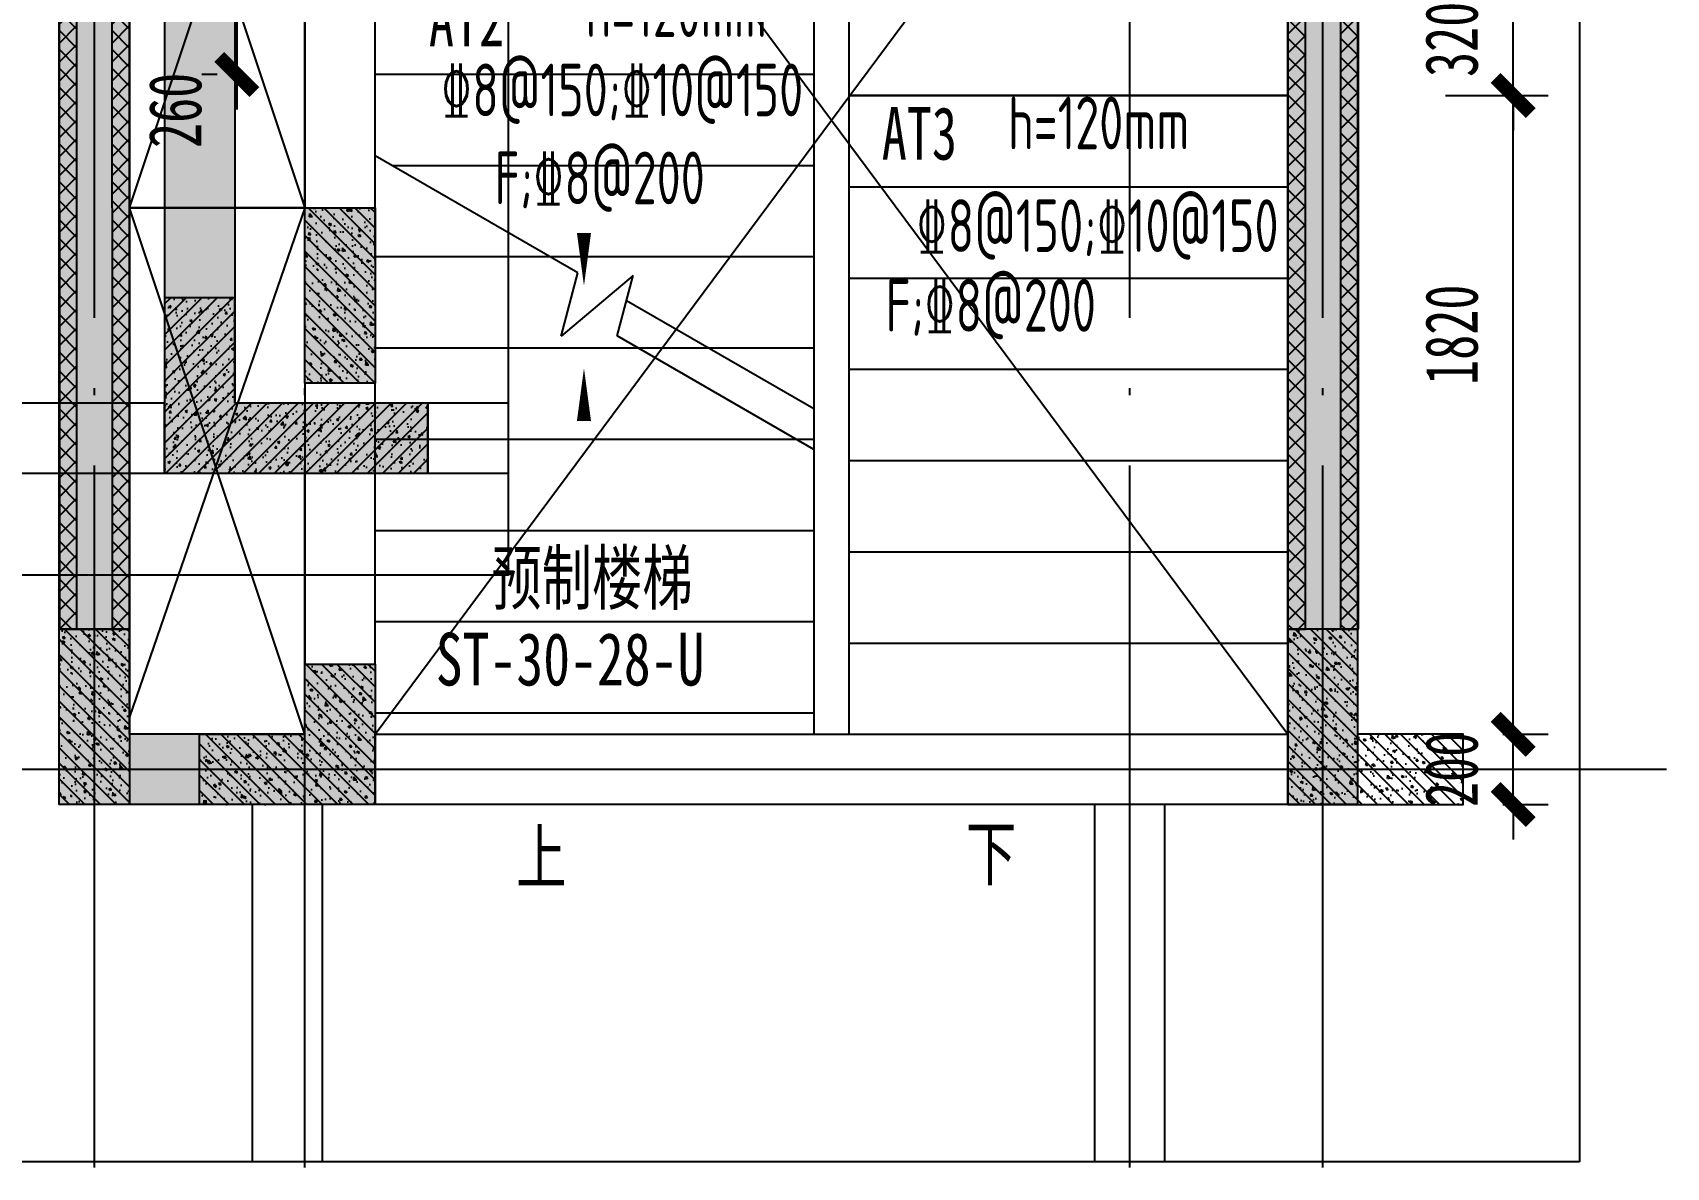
# Model space of a CAD drawing. Extents: x 1045983 to 1134482, y -686883 to -657183.
# Drawn here: x 1077030 to 1081685, y -681363 to -678130 of the extents above; entities that cross this region are included whole.
import ezdxf
from ezdxf.enums import TextEntityAlignment as Align
from ezdxf.xclip import XClip

# ---------------------------------------------------------------- set-up
doc = ezdxf.new("R2010")
doc.units = 0
doc.header["$LTSCALE"] = 1000
doc.header["$MEASUREMENT"] = 0
doc.header["$XCLIPFRAME"] = 2
for name, pattern in [('125-核心筒-标准层$0$CONTINOUS', [0]), ('160-核心筒-标准层$0$CONTINOUS', [0]), ('DOTE', [2.42, 2, -0.2, 0.02, -0.2])]:
    doc.linetypes.add(name, pattern=pattern)
doc.layers.get('0').update_dxf_attribs({"linetype": 'CONTINUOUS'})
doc.layers.get('Defpoints').update_dxf_attribs({"linetype": 'CONTINUOUS'})
for name, color, linetype in [('125-核心筒-标准层$0$S-SLAB-HOLE', 5, 'CONTINUOUS'), ('125-核心筒-标准层$0$S-WALL', 40, 'CONTINUOUS'), ('125-核心筒-标准层$0$S-WALL-BEAM', 120, 'CONTINUOUS'), ('125-核心筒-标准层$0$S-WALL-COLU', 252, '125-核心筒-标准层$0$CONTINOUS'), ('125-核心筒-标准层$0$S-WALL-COLU-HATC', 16, 'CONTINUOUS'), ('125-核心筒-标准层$0$S-WALL-HATC', 253, 'CONTINUOUS'), ('160-核心筒-1F$0$A-FLOR-STRS', 51, 'CONTINUOUS'), ('160-核心筒-标准层$0$S-WALL', 40, 'CONTINUOUS'), ('160-核心筒-标准层$0$S-WALL-BEAM', 120, 'CONTINUOUS'), ('160-核心筒-标准层$0$S-WALL-COLU', 252, '160-核心筒-标准层$0$CONTINOUS'), ('160-核心筒-标准层$0$S-WALL-COLU-HATC', 16, 'CONTINUOUS'), ('160-核心筒-标准层$0$S-WALL-HATC', 253, 'CONTINUOUS'), ('A-ANNO-DIMS', 3, 'CONTINUOUS'), ('S-ANNO-DOTE', 230, 'CONTINUOUS'), ('S-ANNO-THIN', 3, 'CONTINUOUS'), ('S-DETL-TEXT', 7, 'CONTINUOUS'), ('S-DIMS', 3, 'CONTINUOUS'), ('S-PC-BEAM-TL', 4, 'CONTINUOUS'), ('S-PC-FQ-WYQ', 4, 'CONTINUOUS'), ('S-WALL-BEAM', 120, 'CONTINUOUS'), ('S_A平-楼梯', 51, 'CONTINUOUS'), ('TEXT', 7, 'CONTINUOUS')]:
    doc.layers.add(name, color=color, linetype=linetype)
doc.layers.add('A标-符号图例', color=3, linetype='CONTINUOUS', lineweight=15)
doc.styles.add('-楷体_GB2312', font='')
doc.styles.add('TSSD_Label', font='tssdeng.shx', dxfattribs={"width": 0.7, "bigfont": 'hztxt.shx'})
doc.styles.add('宋体', font='', dxfattribs={"width": 0.8})
doc.styles.add('楷体GB312', font='', dxfattribs={"width": 0.7})
doc.styles.get('-楷体_GB2312').set_extended_font_data('楷体_GB2312')
doc.styles.get('宋体').set_extended_font_data('SimSun')
doc.styles.get('楷体GB312').set_extended_font_data('楷体_GB2312')
doc.dimstyles.new('TSSD_50_50', dxfattribs={"dimtxt": 150, "dimasz": 100, "dimexe": 100, "dimexo": 250, "dimgap": 100, "dimtad": 1, "dimdec": 0, "dimzin": 0, "dimdsep": 46, "dimtxsty": '楷体GB312', "dimblk": 'ARCHTICK', "dimcen": 0, "dimdle": 100, "dimclrt": 7, "dimadec": 0, "dimazin": 0, "dimtfac": 1, "dimtdec": 0, "dimtix": 1, "dimtmove": 2, "dimatfit": 3, "dimldrblk": 'ARCHTICK', "dimfxl": 1, "dimtolj": 1, "dimtzin": 0, "dimarcsym": 0})

# ---------------------------------------------------------------- blocks, each defined once
blk = doc.blocks.new('3#轴线')
at = {"layer": 'S-ANNO-DOTE', "linetype": 'DOTE'}
for p, q in [((1037340.9, -618836.3), (1037340.9, -609913.2)), ((1037940.9, -618836.3), (1037940.9, -609913.2)), ((1040290.9, -618836.3), (1040290.9, -609913.2)), ((1040840.9, -618836.3), (1040840.9, -609913.2))]:
    blk.add_line(p, q, dxfattribs=at)
at = {"layer": 'S-ANNO-DOTE'}
blk.add_line((1041819.7, -617702.6), (1035563.3, -617702.6), dxfattribs=at)
blk = doc.blocks.new('125-核心筒-标准层')
at = {"layer": '125-核心筒-标准层$0$S-WALL-COLU-HATC'}
h = blk.add_hatch(dxfattribs=at)
h.set_pattern_fill('AR-CONC', color=256, scale=10)
h.set_pattern_definition([(50, (13387.076, -232307.834), (71.726018, -6.275213), [7.5, -82.5]), (355, (13387.076, -232307.83), (-13.875133, 75.219213), [6, -66]), (100.4514, (13393.05, -232308.36), (57.850938, 68.943954), [6.37402, -70.114211]), (46.1842, (13387.08, -232287.83), (106.724105, -16.5519), [11.25, -123.75]), (96.6356, (13395.97, -232289.21), (93.46627, 97.411787), [9.56103, -105.1713]), (351.1842, (13387.08, -232287.83), (93.466195, 97.41186), [9, -99]), (21, (13397.076, -232292.834), (59.690705, -40.261889), [7.5, -82.5]), (326, (13397.076, -232292.83), (24.331533, 72.515005), [6, -66]), (71.4514, (13402.05, -232296.19), (84.022263, 32.25305), [6.37402, -70.114211]), (37.5, (13387.076, -232307.834), (1.2159855, 33.2893854), [0, -65.2, 0, -67, 0, -66.25]), (7.5, (13387.076, -232307.834), (26.306954, 39.441171), [0, -38.2, 0, -63.7, 0, -25.25]), (327.5, (13364.776, -232307.834), (53.3822436, -2.2554872), [0, -25, 0, -78, 0, -103.5]), (317.5, (13354.776, -232307.834), (58.318617, 10.010498), [0, -32.5, 0, -51.8, 0, -73.5])])
h.paths.add_polyline_path([(1150, 5500), (950, 5500), (950, 5000), (1150, 5000)])
h = blk.add_hatch(dxfattribs=at)
h.set_pattern_fill('ANSI31', color=256, scale=250, style=0)
h.set_pattern_definition([(45, (13387.076, -232307.834), (-22.097087, 22.097087), [])])
h.paths.add_polyline_path([(950, 5000), (1150, 5000), (1150, 5500), (950, 5500)])
h = blk.add_hatch(dxfattribs=at)
h.set_pattern_fill('AR-CONC', color=256, scale=10)
h.set_pattern_definition([(50, (15689.61, -237762.724), (71.726018, -6.275213), [7.5, -82.5]), (355, (15689.61, -237762.72), (-13.875133, 75.219213), [6, -66]), (100.4514, (15695.59, -237763.246), (57.850938, 68.943954), [6.37402, -70.114211]), (46.1842, (15689.61, -237742.72), (106.724105, -16.5519), [11.25, -123.75]), (96.6356, (15698.5, -237744.1), (93.46627, 97.411787), [9.56103, -105.1713]), (351.1842, (15689.61, -237742.72), (93.466195, 97.41186), [9, -99]), (21, (15699.61, -237747.724), (59.690705, -40.261889), [7.5, -82.5]), (326, (15699.61, -237747.72), (24.331533, 72.515005), [6, -66]), (71.4514, (15704.586, -237751.08), (84.022263, 32.25305), [6.37402, -70.114211]), (37.5, (15689.611, -237762.724), (1.2159855, 33.2893854), [0, -65.2, 0, -67, 0, -66.25]), (7.5, (15689.61, -237762.724), (26.306954, 39.441171), [0, -38.2, 0, -63.7, 0, -25.25]), (327.5, (15667.311, -237762.724), (53.3822436, -2.2554872), [0, -25, 0, -78, 0, -103.5]), (317.5, (15657.31, -237762.724), (58.318617, 10.010498), [0, -32.5, 0, -51.8, 0, -73.5])])
h.paths.add_polyline_path([(-1850, 4000), (-1850, 4300), (-1650, 4300), (-1650, 3800), (-2150, 3800), (-2150, 4000)])
h = blk.add_hatch(dxfattribs=at)
h.set_pattern_fill('ANSI31', color=256, scale=250, style=0)
h.set_pattern_definition([(45, (15689.61, -237762.724), (-22.097087, 22.097087), [])])
h.paths.add_polyline_path([(-1850, 4000), (-1850, 4300), (-1650, 4300), (-1650, 3800), (-2150, 3800), (-2150, 4000)])
h = blk.add_hatch(dxfattribs=at)
h.set_pattern_fill('AR-CONC', color=256, scale=10)
h.set_pattern_definition([(50, (14087.076, -233457.834), (71.726018, -6.275213), [7.5, -82.5]), (355, (14087.076, -233457.83), (-13.875133, 75.219213), [6, -66]), (100.4514, (14093.05, -233458.36), (57.850938, 68.943954), [6.37402, -70.114211]), (46.1842, (14087.08, -233437.83), (106.724105, -16.5519), [11.25, -123.75]), (96.6356, (14095.97, -233439.21), (93.46627, 97.411787), [9.56103, -105.1713]), (351.1842, (14087.08, -233437.83), (93.466195, 97.41186), [9, -99]), (21, (14097.076, -233442.834), (59.690705, -40.261889), [7.5, -82.5]), (326, (14097.076, -233442.83), (24.331533, 72.515005), [6, -66]), (71.4514, (14102.05, -233446.19), (84.022263, 32.25305), [6.37402, -70.114211]), (37.5, (14087.076, -233457.834), (1.2159855, 33.2893854), [0, -65.2, 0, -67, 0, -66.25]), (7.5, (14087.076, -233457.834), (26.306954, 39.441171), [0, -38.2, 0, -63.7, 0, -25.25]), (327.5, (14064.776, -233457.834), (53.3822436, -2.2554872), [0, -25, 0, -78, 0, -103.5]), (317.5, (14054.776, -233457.834), (58.318617, 10.010498), [0, -32.5, 0, -51.8, 0, -73.5])])
h.paths.add_polyline_path([(1850, 4300), (1650, 4300), (1650, 3800), (1850, 3800)])
h = blk.add_hatch(dxfattribs=at)
h.set_pattern_fill('ANSI31', color=256, scale=250, style=0)
h.set_pattern_definition([(45, (14087.076, -233457.834), (-22.097087, 22.097087), [])])
h.paths.add_polyline_path([(1850, 4300), (1650, 4300), (1650, 3800), (1850, 3800)])
h = blk.add_hatch(dxfattribs=at)
h.set_pattern_fill('AR-CONC', color=256, scale=10)
h.set_pattern_definition([(50, (16687.05, -238136.99), (71.726018, -6.275213), [7.5, -82.5]), (355, (16687.05, -238136.99), (-13.875133, 75.219213), [6, -66]), (100.4514, (16693.03, -238137.51), (57.850938, 68.943954), [6.37402, -70.114211]), (46.1842, (16687.05, -238116.99), (106.724105, -16.5519), [11.25, -123.75]), (96.6356, (16695.95, -238118.37), (93.46627, 97.411787), [9.56103, -105.1713]), (351.1842, (16687.05, -238116.99), (93.466195, 97.41186), [9, -99]), (21, (16697.05, -238121.99), (59.690705, -40.261889), [7.5, -82.5]), (326, (16697.05, -238121.99), (24.331533, 72.515005), [6, -66]), (71.4514, (16702.03, -238125.345), (84.022263, 32.25305), [6.37402, -70.114211]), (37.5, (16687.052, -238136.99), (1.2159855, 33.2893854), [0, -65.2, 0, -67, 0, -66.25]), (7.5, (16687.052, -238136.99), (26.306954, 39.441171), [0, -38.2, 0, -63.7, 0, -25.25]), (327.5, (16664.752, -238136.99), (53.3822436, -2.2554872), [0, -25, 0, -78, 0, -103.5]), (317.5, (16654.752, -238136.99), (58.318617, 10.010498), [0, -32.5, 0, -51.8, 0, -73.5])])
h.paths.add_polyline_path([(1150, 4000), (1150, 4200), (950, 4200), (950, 3800), (1450, 3800), (1450, 4000)])
h = blk.add_hatch(dxfattribs=at)
h.set_pattern_fill('ANSI31', color=256, scale=250, style=0)
h.set_pattern_definition([(45, (16687.052, -238136.99), (-22.097087, 22.097087), [])])
h.paths.add_polyline_path([(1150, 4000), (1150, 4200), (950, 4200), (950, 3800), (1450, 3800), (1450, 4000)])
at = {"layer": '125-核心筒-标准层$0$S-WALL-HATC'}
for points in [[(1650, 5500), (1850, 5500), (1850, 7000), (1749.8, 7100), (1650, 7000)], [(-1850, 4000), (-1650, 3800), (-1650, 6634.3), (-1850, 6634.3)], [(950, 5350), (1150, 5350), (1150, 5500), (950, 5500)], [(1650, 5350), (1850, 5350), (1850, 5500), (1650, 5500)], [(950, 5350), (950, 5000), (1150, 5000), (1150, 5350)], [(1750, 3933.3), (1850, 4000), (1850, 5350), (1650, 5350), (1650, 4000)], [(1150, 4000), (1150, 4200), (950, 4200), (950, 3800)], [(-1850, 4000), (-1850, 3800), (-1650, 3800)], [(1150, 4000), (950, 3800), (1750, 3800), (1750, 3933.3), (1650, 4000)], [(1750, 3933.3), (1750, 3800), (1850, 3800), (1850, 4000)]]:
    blk.add_hatch(color=256, dxfattribs=at).paths.add_polyline_path(points)
at = {"layer": '125-核心筒-标准层$0$S-SLAB-HOLE'}
for points in [[(950, 4000), (-1650, 7500)], [(950, 7500), (-1650, 4000)], [(1650, 5500), (1150, 7000)], [(1650, 7000), (1150, 5500)], [(1150, 4000), (1650, 5500)], [(1150, 5500), (1650, 4050)]]:
    blk.add_lwpolyline(points, dxfattribs=at)
at = {"layer": '125-核心筒-标准层$0$S-WALL'}
for p, q in [((1850, 5500), (1850, 7200)), ((1650, 5500), (1650, 7000)), ((-1850, 3800), (-1850, 6634.3)), ((-1650, 3800), (-1650, 6634.3)), ((950, 5350), (950, 5500)), ((1150, 5350), (1150, 5500)), ((1650, 5350), (1650, 5500)), ((1850, 5350), (1850, 5500)), ((950, 5350), (950, 5000)), ((1150, 5000), (1150, 5350)), ((1650, 4000), (1650, 5350)), ((1850, 3800), (1850, 5350)), ((950, 5000), (1150, 5000)), ((1150, 4200), (950, 4200)), ((950, 4200), (950, 3800)), ((1150, 4000), (1150, 4200)), ((-1850, 4000), (-1850, 4000)), ((1150, 4000), (1650, 4000)), ((-1850, 3800), (-1650, 3800)), ((950, 3800), (1850, 3800))]:
    blk.add_line(p, q, dxfattribs=at)
at = {"layer": '125-核心筒-标准层$0$S-WALL-BEAM'}
for points in [[(950, 6900), (1150, 6900), (1150, 5500), (950, 5500)], [(1650, 5500), (1650, 5500), (1150, 5500), (1150, 5500)], [(950, 5000), (1150, 5000), (1150, 4200), (950, 4200)], [(-1650, 3800), (950, 3800), (950, 4000), (-1650, 4000)], [(-1300, 3800), (-1100, 3800), (-1100, 2400), (-1300, 2400)], [(1100, 3800), (1300, 3800), (1300, 2400), (1100, 2400)]]:
    blk.add_lwpolyline(points, close=True, dxfattribs=at)
at = {"layer": '125-核心筒-标准层$0$S-WALL-COLU', "lineweight": -2}
for points in [[(1150, 5500), (950, 5500), (950, 5000), (1150, 5000)], [(1850, 4300), (1650, 4300), (1650, 3800), (1850, 3800)]]:
    blk.add_lwpolyline(points, close=True, dxfattribs=at)
at = {"layer": '125-核心筒-标准层$0$S-WALL-COLU', "linetype": 'ByBlock'}
for points in [[(-1850, 4000), (-1850, 4300), (-1650, 4300), (-1650, 3800), (-2150, 3800), (-2150, 4000), (-1850, 4000)], [(1150, 4000), (1150, 4200), (950, 4200), (950, 3800), (1450, 3800), (1450, 4000), (1150, 4000)]]:
    blk.add_lwpolyline(points, dxfattribs=at)
blk = doc.blocks.new('_ArchTick')
at = {"color": 0, "linetype": 'ByBlock', "const_width": 0.4}
blk.add_lwpolyline([(-0.5, -0.5), (0.5, 0.5)], dxfattribs=at)
blk = doc.blocks.new('*D460')
at = {"layer": 'Defpoints', "color": 0, "transparency": 16777216}
for p in [(1119452.1, -678385), (1119089.5, -678645), (1119283.6, -678645)]:
    blk.add_point(p, dxfattribs=at)
at = {"layer": 'S-DIMS', "color": 0, "lineweight": -2, "transparency": 16777216}
for p, q in [((1119089.5, -678285), (1119089.5, -678745)), ((1119202.1, -678385), (1118989.5, -678385)), ((1119033.6, -678645), (1118989.5, -678645))]:
    blk.add_line(p, q, dxfattribs=at)
at = {"layer": 'S-DIMS', "color": 0, "lineweight": -2, "transparency": 16777216, "xscale": 100, "yscale": 100, "zscale": 100}
for p, rotation in [((1119089.5, -678385), 90), ((1119089.5, -678645), 270)]:
    blk.add_blockref('_ArchTick', p, dxfattribs=dict(at, rotation=rotation))
at = {"layer": 'S-DIMS', "color": 7, "transparency": 16777216, "insert": (1118914.5, -678747.3), "char_height": 150, "attachment_point": 5, "rotation": 90, "style": '楷体GB312'}
blk.add_mtext('\\A1;260', dxfattribs=at)
blk = doc.blocks.new('*D465')
at = {"layer": 'Defpoints', "color": 0, "transparency": 16777216}
for p in [(1122446.5, -678385), (1122726.1, -678385), (1122283.6, -678705)]:
    blk.add_point(p, dxfattribs=at)
at = {"layer": 'S-DIMS', "color": 0, "lineweight": -2, "transparency": 16777216}
for p, q in [((1122726.1, -678385), (1122726.1, -678285)), ((1122696.5, -678385), (1122826.1, -678385)), ((1122726.1, -678705), (1122726.1, -678385)), ((1122533.6, -678705), (1122826.1, -678705)), ((1122726.1, -678705), (1122726.1, -678805))]:
    blk.add_line(p, q, dxfattribs=at)
at = {"layer": 'S-DIMS', "color": 0, "lineweight": -2, "transparency": 16777216, "xscale": 100, "yscale": 100, "zscale": 100}
for p, rotation in [((1122726.1, -678385), 270), ((1122726.1, -678705), 90)]:
    blk.add_blockref('_ArchTick', p, dxfattribs=dict(at, rotation=rotation))
at = {"layer": 'S-DIMS', "color": 7, "transparency": 16777216, "insert": (1122551.1, -678545), "char_height": 150, "attachment_point": 5, "rotation": 90, "style": '楷体GB312'}
blk.add_mtext('\\A1;320', dxfattribs=at)
blk = doc.blocks.new('*D466')
at = {"layer": 'Defpoints', "color": 0, "transparency": 16777216}
for p in [(1122283.6, -678705), (1122726.1, -678705), (1122446.5, -680525)]:
    blk.add_point(p, dxfattribs=at)
at = {"layer": 'S-DIMS', "color": 0, "lineweight": -2, "transparency": 16777216}
for p, q in [((1122726.1, -680625), (1122726.1, -678605)), ((1122533.6, -678705), (1122826.1, -678705)), ((1122696.5, -680525), (1122826.1, -680525))]:
    blk.add_line(p, q, dxfattribs=at)
at = {"layer": 'S-DIMS', "color": 0, "lineweight": -2, "transparency": 16777216, "xscale": 100, "yscale": 100, "zscale": 100}
for p, rotation in [((1122726.1, -678705), 90), ((1122726.1, -680525), 270)]:
    blk.add_blockref('_ArchTick', p, dxfattribs=dict(at, rotation=rotation))
at = {"layer": 'S-DIMS', "color": 7, "transparency": 16777216, "insert": (1122551.1, -679386.5), "char_height": 150, "attachment_point": 5, "rotation": 90, "style": '楷体GB312'}
blk.add_mtext('\\A1;1820', dxfattribs=at)
blk = doc.blocks.new('*D467')
at = {"layer": 'Defpoints', "color": 0, "transparency": 16777216}
for p in [(1122446.5, -680525), (1122726.1, -680525), (1122446.5, -680725)]:
    blk.add_point(p, dxfattribs=at)
at = {"layer": 'S-DIMS', "color": 0, "lineweight": -2, "transparency": 16777216}
for p, q in [((1122726.1, -680525), (1122726.1, -680425)), ((1122696.5, -680525), (1122826.1, -680525)), ((1122726.1, -680725), (1122726.1, -680525)), ((1122696.5, -680725), (1122826.1, -680725)), ((1122726.1, -680725), (1122726.1, -680825))]:
    blk.add_line(p, q, dxfattribs=at)
at = {"layer": 'S-DIMS', "color": 0, "lineweight": -2, "transparency": 16777216, "xscale": 100, "yscale": 100, "zscale": 100}
for p, rotation in [((1122726.1, -680525), 270), ((1122726.1, -680725), 90)]:
    blk.add_blockref('_ArchTick', p, dxfattribs=dict(at, rotation=rotation))
at = {"layer": 'S-DIMS', "color": 7, "transparency": 16777216, "insert": (1122551.1, -680625), "char_height": 150, "attachment_point": 5, "rotation": 90, "style": '楷体GB312'}
blk.add_mtext('\\A1;200', dxfattribs=at)
blk = doc.blocks.new('B-YNQ3')
at = {"layer": 'S-PC-FQ-WYQ'}
h = blk.add_hatch(dxfattribs=at)
h.set_pattern_fill('ANSI37', color=256, scale=12, angle=90)
h.set_pattern_definition([(135, (-992358.283, 833989.707), (-26.9407684, -26.9407684), []), (225, (-992358.283, 833989.707), (26.9407684, -26.9407684), [])])
h.paths.add_polyline_path([(-130555.6, 319088.3), (-130505.6, 319088.3), (-130505.9, 321488.4), (-130555.9, 321488.4)])
h = blk.add_hatch(dxfattribs=at)
h.set_pattern_fill('ANSI37', color=256, scale=12, angle=90)
h.set_pattern_definition([(135, (-992208.283, 833989.707), (-26.9407684, -26.9407684), []), (225, (-992208.283, 833989.707), (26.9407684, -26.9407684), [])])
h.paths.add_polyline_path([(-130405.6, 319088.3), (-130355.6, 319088.3), (-130355.9, 321488.4), (-130405.9, 321488.4)])
for points in [[(-130555.6, 319088.3), (-130505.6, 319088.3), (-130505.9, 321488.4), (-130555.9, 321488.4)], [(-130555.9, 321488.4), (-130355.9, 321488.4), (-130355.6, 319088.3), (-130555.6, 319088.3)], [(-130405.6, 319088.3), (-130355.6, 319088.3), (-130355.9, 321488.4), (-130405.9, 321488.4)]]:
    blk.add_lwpolyline(points, close=True, dxfattribs=at)
blk = doc.blocks.new('B-YNQ2')
at = {"layer": 'S-PC-FQ-WYQ'}
h = blk.add_hatch(dxfattribs=at)
h.set_pattern_fill('ANSI37', color=256, scale=12, angle=90)
h.set_pattern_definition([(135, (-988908.033, 837089.835), (-26.9407684, -26.9407684), []), (225, (-988908.033, 837089.835), (26.9407684, -26.9407684), [])])
h.paths.add_polyline_path([(-127105.4, 321688.4), (-127055.4, 321688.4), (-127055.6, 324388.4), (-127105.6, 324388.4)])
h = blk.add_hatch(dxfattribs=at)
h.set_pattern_fill('ANSI37', color=256, scale=12, angle=90)
h.set_pattern_definition([(135, (-988758.033, 837089.835), (-26.9407684, -26.9407684), []), (225, (-988758.033, 837089.835), (26.9407684, -26.9407684), [])])
h.paths.add_polyline_path([(-126955.4, 321688.4), (-126905.4, 321688.4), (-126905.6, 324388.4), (-126955.6, 324388.4)])
for points in [[(-127105.4, 321688.4), (-127055.4, 321688.4), (-127055.6, 324388.4), (-127105.6, 324388.4)], [(-127105.6, 324388.4), (-126905.6, 324388.4), (-126905.4, 321688.4), (-127105.4, 321688.4)], [(-126955.4, 321688.4), (-126905.4, 321688.4), (-126905.6, 324388.4), (-126955.6, 324388.4)]]:
    blk.add_lwpolyline(points, close=True, dxfattribs=at)
blk = doc.blocks.new('A$C7D105B74')
at = {"layer": 'S-PC-FQ-WYQ'}
for name, p in [('B-YNQ2', (127106.2, -324888.4)), ('B-YNQ3', (127056.1, -322288.4))]:
    blk.add_blockref(name, p, dxfattribs=at)
blk = doc.blocks.new('160-核心筒-标准层')
at = {"layer": '160-核心筒-标准层$0$S-WALL-COLU-HATC'}
h = blk.add_hatch(dxfattribs=at)
h.set_pattern_fill('AR-CONC', color=256, scale=10)
h.set_pattern_definition([(50, (-490369, 690953.593), (71.7260183, -6.2752135), [7.5, -82.5]), (355, (-490369, 690953.59), (-13.8751334, 75.2192134), [6, -66]), (100.4514, (-490363.02, 690953.07), (57.850938, 68.943954), [6.374019, -70.114211]), (46.1842, (-490369, 690973.59), (106.724105, -16.551901), [11.25, -123.75]), (96.6356, (-490360.11, 690972.21), (93.46627, 97.411787), [9.561029, -105.1713]), (351.1842, (-490369, 690973.59), (93.466195, 97.41186), [9, -99]), (21, (-490359, 690968.593), (59.6907052, -40.261889), [7.5, -82.5]), (326, (-490359, 690968.59), (24.331533, 72.5150045), [6, -66]), (71.4514, (-490354.026, 690965.24), (84.022263, 32.2530497), [6.374019, -70.114211]), (37.5, (-490369, 690953.593), (1.2159855, 33.2893854), [0, -65.2, 0, -67, 0, -66.25]), (7.5, (-490369, 690953.593), (26.3069537, 39.4411712), [0, -38.2, 0, -63.7, 0, -25.25]), (327.5, (-490391.3, 690953.593), (53.3822436, -2.2554872), [0, -25, 0, -78, 0, -103.5]), (317.5, (-490401.3, 690953.593), (58.318617, 10.0104982), [0, -32.5, 0, -51.8, 0, -73.5])])
h.paths.add_polyline_path([(-2300, 3700), (-2300, 4000), (-2500, 4000), (-2500, 3500), (-1750, 3500), (-1750, 3700)])
h = blk.add_hatch(dxfattribs=at)
h.set_pattern_fill('ANSI31', color=256, scale=250, style=0)
h.set_pattern_definition([(45, (-490369, 690953.593), (-22.0970869, 22.0970869), [])])
h.paths.add_polyline_path([(-2300, 3700), (-2300, 4000), (-2500, 4000), (-2500, 3500), (-1750, 3500), (-1750, 3700)])
at = {"layer": '160-核心筒-标准层$0$S-WALL-HATC'}
for points in [[(-2366.7, 5900), (-2500, 5900), (-2500, 3500), (-2300, 3700), (-2300, 5800)], [(-2500, 3500), (-1750, 3500), (-1750, 3700), (-2300, 3700)]]:
    blk.add_hatch(color=256, dxfattribs=at).paths.add_polyline_path(points)
at = {"layer": '160-核心筒-标准层$0$S-WALL'}
for p, q in [((-2500, 5900), (-2500, 3500)), ((-2300, 5800), (-2300, 3700)), ((-1750, 3700), (-2300, 3700)), ((-1750, 3500), (-1750, 3700)), ((-2500, 3500), (-1750, 3500))]:
    blk.add_line(p, q, dxfattribs=at)
at = {"layer": '160-核心筒-标准层$0$S-WALL-BEAM'}
for points in [[(-2500, 3500), (-2500, 3700), (-5100, 3700), (-5100, 3500)], [(-650, 3500), (-650, 3700), (-1750, 3700), (-1750, 3500)]]:
    blk.add_lwpolyline(points, close=True, dxfattribs=at)
at = {"layer": '160-核心筒-标准层$0$S-WALL-COLU', "linetype": 'ByBlock'}
blk.add_lwpolyline([(-2300, 3700), (-2300, 4000), (-2500, 4000), (-2500, 3500), (-1750, 3500), (-1750, 3700), (-2300, 3700)], dxfattribs=at)
blk = doc.blocks.new('首层梯段')
at = {"layer": '160-核心筒-1F$0$A-FLOR-STRS'}
for p, q in [((1120733.6, -678385), (1120733.6, -680525)), ((1120833.6, -678385), (1120833.6, -680525)), ((1120733.6, -678645), (1119483.6, -678645)), ((1120733.6, -678645), (1119483.6, -678645)), ((1120833.6, -678705), (1122083.6, -678705)), ((1122083.6, -678705), (1120833.6, -678705)), ((1120061.5, -679210.1), (1119483.6, -678876.4)), ((1120733.6, -678905), (1119533.1, -678905)), ((1120833.6, -678965), (1122083.6, -678965)), ((1120733.6, -679165), (1119483.6, -679165)), ((1120013.2, -679390.5), (1120061.5, -679210.1)), ((1120219.2, -679217.6), (1120013.2, -679390.5)), ((1120173, -679389.9), (1120219.2, -679217.6)), ((1120833.6, -679225), (1122083.6, -679225)), ((1120733.6, -679598.1), (1120199.8, -679289.9)), ((1120733.6, -679713.6), (1120173, -679389.9)), ((1120733.6, -679425), (1119483.6, -679425)), ((1120833.6, -679485), (1122083.6, -679485)), ((1120733.6, -679685), (1119483.6, -679685)), ((1120833.6, -679745), (1122083.6, -679745)), ((1120733.6, -679945), (1119483.6, -679945)), ((1120833.6, -680005), (1122083.6, -680005)), ((1120733.6, -680205), (1119483.6, -680205)), ((1120833.6, -680265), (1122083.6, -680265)), ((1120733.6, -680465), (1119483.6, -680465)), ((1120833.6, -680525), (1122083.6, -680525))]:
    blk.add_line(p, q, dxfattribs=at)
at = {"layer": 'A标-符号图例'}
for points in [[(1121378.6, -680899, 0, 0, 0), (1121378.6, -678058.4, 0, 0, 0), (1120078.6, -678058.4, 0, 0, 0), (1120078.6, -679247.1, 0, 40, 0), (1120078.6, -679097.1, 0, 0, 0)], [(1120078.6, -681011.5, 0, 0, 0), (1120078.6, -679481.9, 0, 40, 0), (1120078.6, -679631.9, 0, 0, 0)]]:
    blk.add_lwpolyline(points, format="xyseb", dxfattribs=at)
at = {"layer": 'S-WALL-BEAM'}
blk.add_lwpolyline([(1119483.6, -680725), (1119483.6, -680525), (1122083.6, -680525), (1122083.6, -680725)], close=True, dxfattribs=at)
at = {"layer": 'S-ANNO-THIN', "style": 'TSSD_Label', "width": 0.7}
for s, p in [('h=120mm', (1120600, -678583.3)), ('%%1328@150;%%13210@150', (1120703.2, -678809.2, 0)), ('h=120mm', (1121803.6, -678903.3)), ('F;%%1328@200', (1120422.9, -679059.7, 0)), ('%%1328@150;%%13210@150', (1122057.6, -679195.9, 0)), ('F;%%1328@200', (1121537.4, -679422.9, 0))]:
    blk.add_text(s, height=150, dxfattribs=at).set_placement(p, align=Align.BOTTOM_RIGHT)
at = {"layer": 'S-DETL-TEXT', "style": '宋体', "width": 0.75}
blk.add_text('ST-30-28-U', height=150, dxfattribs=at).set_placement((1120039, -680430.8), align=Align.BOTTOM_CENTER)
at = {"layer": 'TEXT', "ltscale": 99, "style": '-楷体_GB2312', "width": 0.7}
for s, p in [('AT2', (1119851, -678609.8)), ('AT3', (1121141.3, -678932.8))]:
    blk.add_text(s, height=150, dxfattribs=at).set_placement(p, align=Align.BOTTOM_RIGHT)
for s, p in [('预制楼梯', (1119815.3, -680154.1)), ('上', (1119885.3, -680949)), ('下', (1121166.9, -680939.6))]:
    blk.add_text(s, height=150, dxfattribs=at).set_placement(p)
at = {"layer": 'S-DIMS'}
for base, p1, p2, picture, middle in [((1119089.5, -678645), (1119452.1, -678385), (1119283.6, -678645), '*D460', (1118914.5, -678747.3)), ((1122726.1, -678705), (1122446.5, -680525), (1122283.6, -678705), '*D466', (1122551.1, -679386.5))]:
    dim = blk.add_linear_dim(base=base, p1=p1, p2=p2, angle=90, dimstyle='TSSD_50_50', dxfattribs=at)
    dim.commit()
    dim.dimension.update_dxf_attribs({"geometry": picture, "text_midpoint": middle, "dimtype": 128})
for base, p1, p2, picture, middle in [((1122726.1, -678385), (1122283.6, -678705), (1122446.5, -678385), '*D465', (1122551.1, -678545)), ((1122726.1, -680525), (1122446.5, -680725), (1122446.5, -680525), '*D467', (1122551.1, -680625))]:
    dim = blk.add_linear_dim(base=base, p1=p1, p2=p2, angle=90, dimstyle='TSSD_50_50', dxfattribs=at)
    dim.commit()
    dim.dimension.update_dxf_attribs({"geometry": picture, "text_midpoint": middle})

msp = doc.modelspace()

# ---------------------------------------------------------------- block references
ref = msp.add_blockref('160-核心筒-标准层', (1079906.2, -682885))
XClip(ref).set_block_clipping_path([(-5816.1575939083, 3210.371786712), (-1520.5831895773, 8879.63664064)])
ref = msp.add_blockref('125-核心筒-标准层', (1078955.9, -684128.9), dxfattribs=dict(xscale=-1))
XClip(ref).set_block_clipping_path([(-2481.0759214151, 2781.6101389966), (2571.549439077, 9132.6919238198)])
at = {"layer": 'A-ANNO-DIMS'}
msp.add_blockref('A$C7D105B74', (1080605.9, -676629.4), dxfattribs=at)
at = {"layer": 'S-PC-BEAM-TL'}
msp.add_blockref('首层梯段', (-41477.7, 396.1), dxfattribs=at)
at = {"layer": 'S_A平-楼梯'}
msp.add_blockref('3#轴线', (39865, -62526.4), dxfattribs=at)

doc.saveas('drawing.dxf')
